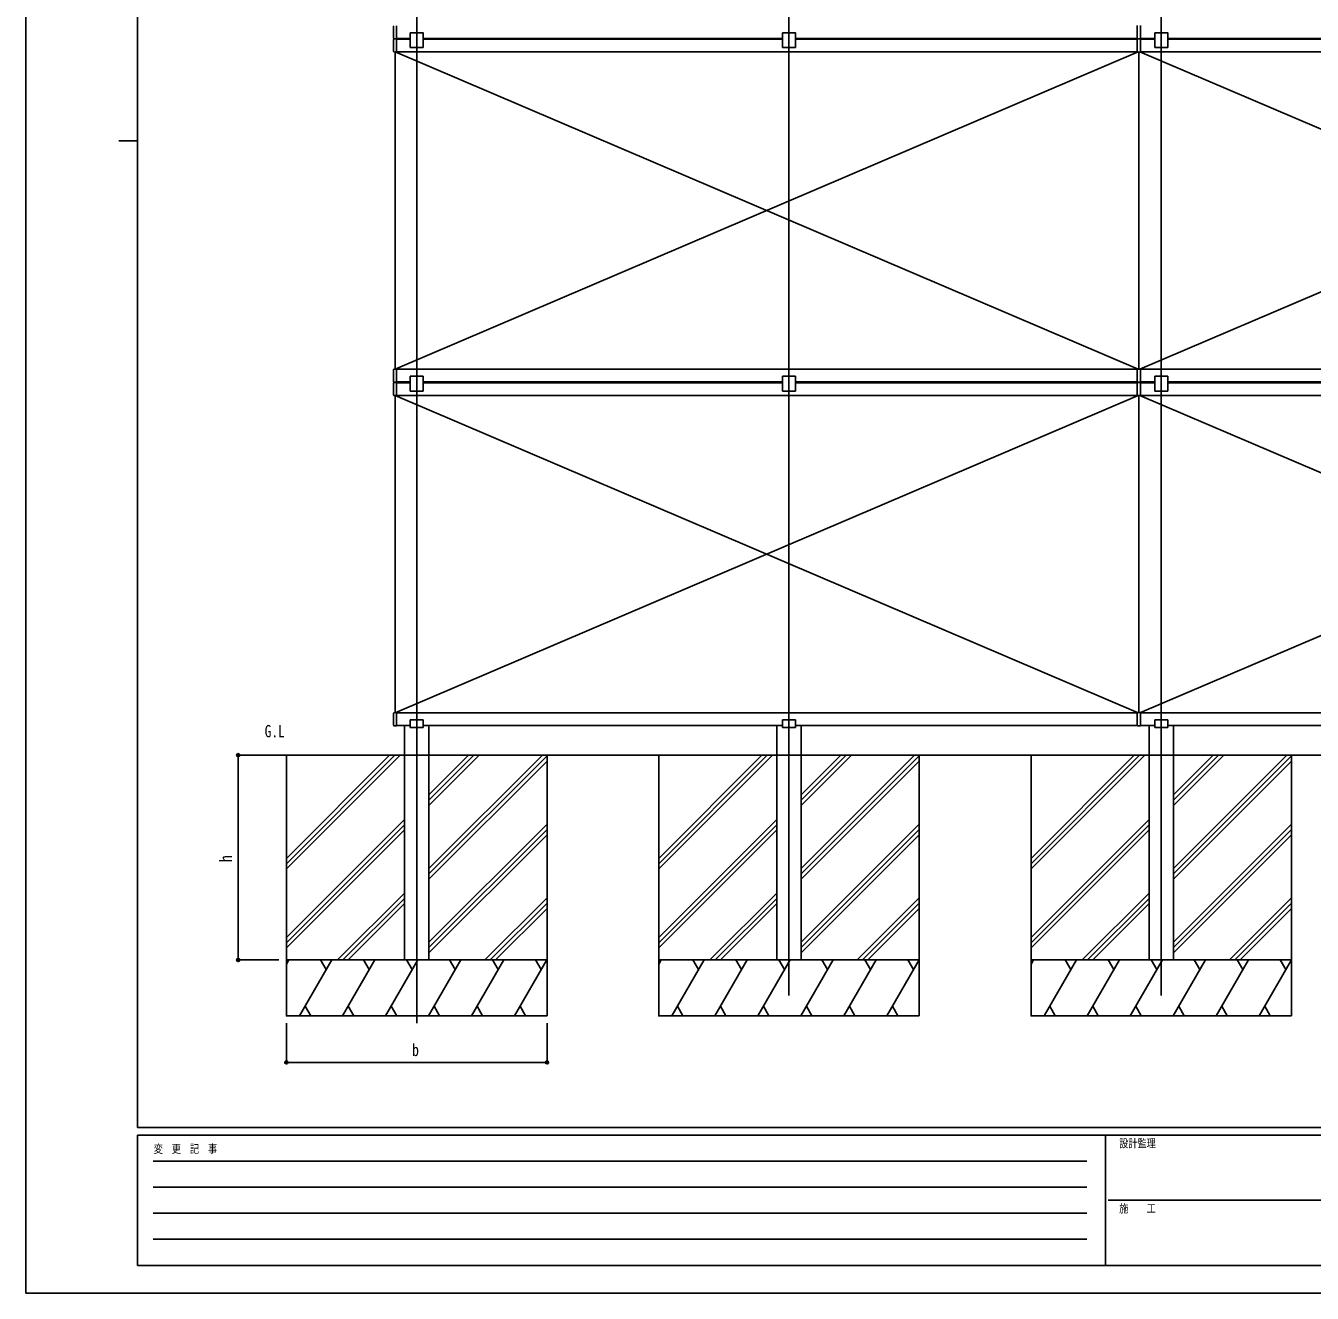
# Model space of a CAD drawing. Units: millimetres, scale not verified. Extents: x -4205 to 4205, y -2970 to 2970.
# Drawn here: x -4205 to -750, y -2970 to 434 of the extents above; entities that cross this region are included whole.
import ezdxf
from ezdxf.enums import TextEntityAlignment as Align

# ---------------------------------------------------------------- set-up
doc = ezdxf.new("R2010")
doc.units = ezdxf.units.MM
doc.header["$LTSCALE"] = 12
for name, color, linetype in [('0-2_USER1', 3, 'Continuous'), ('0-3_YKK_12', 2, 'Continuous'), ('0-4_YKK_A1', 4, 'Continuous'), ('0-5_YKK_D', 6, 'Continuous'), ('0-6_YKK_ZWAK', 7, 'Continuous')]:
    doc.layers.add(name, color=color, linetype=linetype)
doc.styles.add('ＭＳ ゴシック', font='')
doc.styles.get('ＭＳ ゴシック').set_extended_font_data('MS Gothic')

msp = doc.modelspace()

# ---------------------------------------------------------------- linework, layer by layer
at = {"layer": '0-3_YKK_12'}
for p, q in [((-3154.98, -2244.86), (-3154.98, 1356.79)), ((-2155.08, -2170.71), (-2155.08, 1363.33)), ((-1155.08, -2170.71), (-1155.08, 1363.33))]:
    msp.add_line(p, q, dxfattribs=at)
at = {"layer": '0-4_YKK_A1'}
for p, q in [((-3217.08, 400.23), (-3217.08, 432.87)), ((-3172.23, 415), (-3172.23, 375)), ((-2172.33, 415), (-2172.33, 375)), ((-1219.58, 434.1), (-1219.58, 433.3)), ((-1219.58, 433.3), (-1219.58, 400.06)), ((-1210.58, 434.1), (-1210.58, 433.3)), ((-1210.58, 433.3), (-1210.58, 400.06)), ((-1172.33, 415), (-1172.33, 375)), ((-3217.08, 397.27), (-3217.08, 364.63)), ((-3209.4, 398.82), (-3216.14, 399.23)), ((-3209.4, 398.68), (-3216.14, 398.27)), ((-3172.23, 400), (-3209.08, 400)), ((-3209.08, 397.5), (-3172.23, 397.5)), ((-2172.33, 400), (-3137.73, 400)), ((-3137.73, 397.5), (-2172.33, 397.5)), ((-1219.58, 400), (-2137.83, 400)), ((-2137.83, 397.5), (-1219.58, 397.5)), ((-1219.58, 400.06), (-1219.58, 399.26)), ((-1219.58, 397.44), (-1219.58, 398.24)), ((-1219.58, 364.2), (-1219.58, 397.44)), ((-1219.39, 399.06), (-1215.08, 398.8)), ((-1219.39, 398.44), (-1215.08, 398.7)), ((-1210.77, 399.06), (-1215.08, 398.8)), ((-1210.77, 398.44), (-1215.08, 398.7)), ((-1210.58, 400.06), (-1210.58, 399.26)), ((-1210.58, 400), (-1172.33, 400)), ((-1210.58, 397.44), (-1210.58, 398.24)), ((-1172.33, 397.5), (-1210.58, 397.5)), ((-1210.58, 364.2), (-1210.58, 397.44)), ((-1137.83, 400), (-172.33, 400)), ((-172.33, 397.5), (-1137.83, 397.5)), ((-3209.4, 363.22), (-3216.14, 363.63)), ((-1217.58, -488.5), (-3212.58, 363.5)), ((-3212.58, -488.5), (-1217.58, 363.5)), ((-3212.58, -488.42), (-3212.58, 363.41)), ((-1219.58, 363.5), (-3209.08, 363.5)), ((-3172.23, 375), (-3137.73, 375)), ((-2172.33, 375), (-2137.83, 375)), ((-1219.58, 363.4), (-1219.58, 364.2)), ((-1215.08, 363.2), (-1219.02, 363.2)), ((-1215.08, 363.2), (-1215.08, -488.2)), ((-1215.08, 363.2), (-1215.08, -488.2)), ((-1215.08, 363.2), (-1211.14, 363.2)), ((-1212.58, 363.5), (782.42, -488.5)), ((-1212.58, -488.5), (782.42, 363.5)), ((-1210.58, 363.4), (-1210.58, 364.2)), ((-1210.58, 363.5), (778.92, 363.5)), ((-1172.33, 375), (-1137.83, 375)), ((-3217.08, -522.27), (-3217.08, -489.63)), ((-3209.4, -488.22), (-3216.14, -488.63)), ((-1219.58, -488.5), (-3209.08, -488.5)), ((-3172.23, -507.5), (-3172.23, -547.5)), ((-2172.33, -507.5), (-2172.33, -547.5)), ((-1219.58, -488.4), (-1219.58, -489.2)), ((-1219.58, -489.2), (-1219.58, -522.44)), ((-1215.08, -488.2), (-1219.02, -488.2)), ((-1215.08, -488.2), (-1211.14, -488.2)), ((-1210.58, -488.4), (-1210.58, -489.2)), ((-1210.58, -488.5), (778.92, -488.5)), ((-1210.58, -489.2), (-1210.58, -522.44)), ((-1172.33, -507.5), (-1172.33, -547.5)), ((-3217.08, -525.23), (-3217.08, -557.87)), ((-3209.4, -523.68), (-3216.14, -523.27)), ((-3209.4, -523.82), (-3216.14, -524.23)), ((-3172.23, -522.5), (-3209.08, -522.5)), ((-3209.08, -525), (-3172.23, -525)), ((-3172.23, -547.5), (-3137.73, -547.5)), ((-2172.33, -522.5), (-3137.73, -522.5)), ((-3137.73, -525), (-2172.33, -525)), ((-2172.33, -547.5), (-2137.83, -547.5)), ((-1219.58, -522.5), (-2137.83, -522.5)), ((-2137.83, -525), (-1219.58, -525)), ((-1219.58, -522.44), (-1219.58, -523.24)), ((-1219.58, -525.06), (-1219.58, -524.26)), ((-1219.58, -558.3), (-1219.58, -525.06)), ((-1219.39, -523.44), (-1215.08, -523.7)), ((-1219.39, -524.06), (-1215.08, -523.8)), ((-1210.77, -523.44), (-1215.08, -523.7)), ((-1210.77, -524.06), (-1215.08, -523.8)), ((-1210.58, -522.44), (-1210.58, -523.24)), ((-1210.58, -522.5), (-1172.33, -522.5)), ((-1210.58, -525.06), (-1210.58, -524.26)), ((-1172.33, -525), (-1210.58, -525)), ((-1210.58, -558.3), (-1210.58, -525.06)), ((-1172.33, -547.5), (-1137.83, -547.5)), ((-1137.83, -522.5), (-172.33, -522.5)), ((-172.33, -525), (-1137.83, -525)), ((-3209.4, -559.28), (-3216.14, -558.87)), ((-1217.58, -1411), (-3212.58, -559)), ((-1217.58, -559), (-3212.58, -1411)), ((-3212.58, -1410.92), (-3212.58, -559.09)), ((-1219.58, -559), (-3209.08, -559)), ((-1219.58, -559.1), (-1219.58, -558.3)), ((-1215.08, -559.3), (-1219.02, -559.3)), ((-1215.08, -559.3), (-1215.08, -1410.7)), ((-1215.08, -559.3), (-1215.08, -1410.7)), ((-1215.08, -559.3), (-1211.14, -559.3)), ((-1212.58, -559), (782.42, -1411)), ((-1212.58, -1411), (782.42, -559)), ((-1210.58, -559.1), (-1210.58, -558.3)), ((-1210.58, -559), (778.92, -559)), ((-3217.08, -1444.77), (-3217.08, -1412.13)), ((-3209.4, -1410.72), (-3216.14, -1411.13)), ((-1219.58, -1411), (-3209.08, -1411)), ((-1219.58, -1410.9), (-1219.58, -1411.7)), ((-1219.58, -1411.7), (-1219.58, -1444.94)), ((-1215.08, -1410.7), (-1219.02, -1410.7)), ((-1215.08, -1410.7), (-1211.14, -1410.7)), ((-1210.58, -1410.9), (-1210.58, -1411.7)), ((-1210.58, -1411), (778.92, -1411)), ((-1210.58, -1411.7), (-1210.58, -1444.94)), ((-3209.4, -1446.18), (-3216.14, -1445.77)), ((-3172.28, -1445), (-3209.08, -1445)), ((-3187.98, -1525), (-3187.98, -1445)), ((-3172.28, -1430), (-3137.68, -1430)), ((-3172.28, -1430), (-3172.28, -1451)), ((-3172.28, -1451), (-3137.68, -1451)), ((-3137.68, -1451), (-3137.68, -1430)), ((-2172.38, -1445), (-3137.68, -1445)), ((-3121.98, -1525), (-3121.98, -1445)), ((-2188.08, -1525), (-2188.08, -1445)), ((-2172.38, -1430), (-2137.78, -1430)), ((-2172.38, -1430), (-2172.38, -1451)), ((-2172.38, -1451), (-2137.78, -1451)), ((-2137.78, -1451), (-2137.78, -1430)), ((-1219.58, -1445), (-2137.78, -1445)), ((-2122.08, -1525), (-2122.08, -1445)), ((-1219.58, -1444.94), (-1219.58, -1445.74)), ((-1219.39, -1445.94), (-1215.08, -1446.2)), ((-1210.77, -1445.94), (-1215.08, -1446.2)), ((-1210.58, -1444.94), (-1210.58, -1445.74)), ((-1210.58, -1445), (-1172.38, -1445)), ((-1188.08, -1525), (-1188.08, -1445)), ((-1172.38, -1430), (-1137.78, -1430)), ((-1172.38, -1430), (-1172.38, -1451)), ((-1172.38, -1451), (-1137.78, -1451)), ((-1137.78, -1451), (-1137.78, -1430)), ((-1137.78, -1445), (-172.38, -1445)), ((-1122.08, -1525), (-1122.08, -1445)), ((1185.65, -1525), (-3610.29, -1525)), ((-3504.98, -1830.63), (-3199.35, -1525)), ((-3504.98, -1816.49), (-3213.49, -1525)), ((-3504.98, -1802.35), (-3227.63, -1525)), ((-3187.98, -2075), (-3187.98, -1525)), ((-3121.98, -2075), (-3121.98, -1525)), ((-3121.98, -1659.76), (-2987.22, -1525)), ((-3121.98, -1645.62), (-3001.36, -1525)), ((-3121.98, -1631.48), (-3015.5, -1525)), ((-3121.98, -1829.47), (-2817.51, -1525)), ((-3121.98, -1843.61), (-2804.98, -1526.61)), ((-3121.98, -1857.75), (-2804.98, -1540.76)), ((-2505.08, -1830.63), (-2199.45, -1525)), ((-2505.08, -1816.49), (-2213.59, -1525)), ((-2505.08, -1802.35), (-2227.73, -1525)), ((-2188.08, -2075), (-2188.08, -1525)), ((-2122.08, -2075), (-2122.08, -1525)), ((-2122.08, -1659.76), (-1987.32, -1525)), ((-2122.08, -1645.62), (-2001.46, -1525)), ((-2122.08, -1631.48), (-2015.6, -1525)), ((-2122.08, -1829.47), (-1817.61, -1525)), ((-2122.08, -1843.61), (-1805.08, -1526.61)), ((-2122.08, -1857.75), (-1805.08, -1540.76)), ((-1505.08, -1830.63), (-1199.45, -1525)), ((-1505.08, -1816.49), (-1213.59, -1525)), ((-1505.08, -1802.35), (-1227.73, -1525)), ((-1188.08, -2075), (-1188.08, -1525)), ((-1122.08, -2075), (-1122.08, -1525)), ((-1122.08, -1659.76), (-987.32, -1525)), ((-1122.08, -1645.62), (-1001.46, -1525)), ((-1122.08, -1631.48), (-1015.6, -1525)), ((-1122.08, -1829.47), (-817.61, -1525)), ((-1122.08, -1843.61), (-805.08, -1526.61)), ((-1122.08, -1857.75), (-805.08, -1540.76)), ((-3504.98, -2014.48), (-3187.98, -1697.48)), ((-3504.98, -2028.62), (-3187.98, -1711.62)), ((-3504.98, -2042.76), (-3187.98, -1725.76)), ((-3121.98, -2027.46), (-2804.98, -1710.46)), ((-3121.98, -2041.6), (-2804.98, -1724.6)), ((-2505.08, -2014.48), (-2188.08, -1697.48)), ((-2505.08, -2028.62), (-2188.08, -1711.62)), ((-2505.08, -2042.76), (-2188.08, -1725.76)), ((-2122.08, -2027.46), (-1805.08, -1710.46)), ((-2122.08, -2041.6), (-1805.08, -1724.6)), ((-1505.08, -2014.48), (-1188.08, -1697.48)), ((-1505.08, -2028.62), (-1188.08, -1711.62)), ((-1505.08, -2042.76), (-1188.08, -1725.76)), ((-1122.08, -2027.46), (-805.08, -1710.46)), ((-1122.08, -2041.6), (-805.08, -1724.6)), ((-3121.98, -2055.74), (-2804.98, -1738.74)), ((-2122.08, -2055.74), (-1805.08, -1738.74)), ((-1122.08, -2055.74), (-805.08, -1738.74)), ((-3367.51, -2075), (-3187.98, -1895.47)), ((-2367.61, -2075), (-2188.08, -1895.47)), ((-1367.61, -2075), (-1188.08, -1895.47)), ((-3353.37, -2075), (-3187.98, -1909.61)), ((-3339.23, -2075), (-3187.98, -1923.75)), ((-2971.53, -2075), (-2804.98, -1908.45)), ((-2957.39, -2075), (-2804.98, -1922.59)), ((-2353.47, -2075), (-2188.08, -1909.61)), ((-2339.33, -2075), (-2188.08, -1923.75)), ((-1971.63, -2075), (-1805.08, -1908.45)), ((-1957.49, -2075), (-1805.08, -1922.59)), ((-1353.47, -2075), (-1188.08, -1909.61)), ((-1339.33, -2075), (-1188.08, -1923.75)), ((-971.63, -2075), (-805.08, -1908.45)), ((-957.49, -2075), (-805.08, -1922.59)), ((-2943.25, -2075), (-2804.98, -1936.73)), ((-1943.35, -2075), (-1805.08, -1936.73)), ((-943.35, -2075), (-805.08, -1936.73)), ((-3504.98, -2075), (-2804.98, -2075)), ((-3504.98, -2086.13), (-3498.56, -2075)), ((-3469.69, -2225), (-3383.09, -2075)), ((-3398.09, -2100.98), (-3413.09, -2075)), ((-3354.22, -2225), (-3267.62, -2075)), ((-3282.62, -2100.98), (-3297.62, -2075)), ((-3238.75, -2225), (-3152.15, -2075)), ((-3167.15, -2100.98), (-3182.15, -2075)), ((-3155.38, -2075), (-3154.98, -2074.6)), ((-3123.28, -2225), (-3036.68, -2075)), ((-3051.68, -2100.98), (-3066.68, -2075)), ((-3007.81, -2225), (-2921.21, -2075)), ((-2936.21, -2100.98), (-2951.21, -2075)), ((-2892.34, -2225), (-2805.74, -2075)), ((-2820.74, -2100.98), (-2835.74, -2075)), ((-2505.08, -2075), (-1805.08, -2075)), ((-2505.08, -2086.13), (-2498.66, -2075)), ((-2469.79, -2225), (-2383.19, -2075)), ((-2398.19, -2100.98), (-2413.19, -2075)), ((-2354.32, -2225), (-2267.72, -2075)), ((-2282.72, -2100.98), (-2297.72, -2075)), ((-2238.85, -2225), (-2152.25, -2075)), ((-2167.25, -2100.98), (-2182.25, -2075)), ((-2155.48, -2075), (-2155.08, -2074.6)), ((-2123.38, -2225), (-2036.78, -2075)), ((-2051.78, -2100.98), (-2066.78, -2075)), ((-2007.91, -2225), (-1921.31, -2075)), ((-1936.31, -2100.98), (-1951.31, -2075)), ((-1892.44, -2225), (-1805.84, -2075)), ((-1820.84, -2100.98), (-1835.84, -2075)), ((-1505.08, -2075), (-805.08, -2075)), ((-1505.08, -2086.13), (-1498.66, -2075)), ((-1469.79, -2225), (-1383.19, -2075)), ((-1398.19, -2100.98), (-1413.19, -2075)), ((-1354.32, -2225), (-1267.72, -2075)), ((-1282.72, -2100.98), (-1297.72, -2075)), ((-1238.85, -2225), (-1152.25, -2075)), ((-1167.25, -2100.98), (-1182.25, -2075)), ((-1155.48, -2075), (-1155.08, -2074.6)), ((-1123.38, -2225), (-1036.78, -2075)), ((-1051.78, -2100.98), (-1066.78, -2075)), ((-1007.91, -2225), (-921.31, -2075)), ((-936.31, -2100.98), (-951.31, -2075)), ((-892.44, -2225), (-805.84, -2075)), ((-820.84, -2100.98), (-835.84, -2075)), ((-3454.69, -2199.02), (-3439.69, -2225)), ((-3339.22, -2199.02), (-3324.22, -2225)), ((-3223.75, -2199.02), (-3208.75, -2225)), ((-3108.28, -2199.02), (-3093.28, -2225)), ((-2992.81, -2199.02), (-2977.81, -2225)), ((-2877.34, -2199.02), (-2862.34, -2225)), ((-2454.79, -2199.02), (-2439.79, -2225)), ((-2339.32, -2199.02), (-2324.32, -2225)), ((-2223.85, -2199.02), (-2208.85, -2225)), ((-2108.38, -2199.02), (-2093.38, -2225)), ((-1992.91, -2199.02), (-1977.91, -2225)), ((-1877.44, -2199.02), (-1862.44, -2225)), ((-1454.79, -2199.02), (-1439.79, -2225)), ((-1339.32, -2199.02), (-1324.32, -2225)), ((-1223.85, -2199.02), (-1208.85, -2225)), ((-1108.38, -2199.02), (-1093.38, -2225)), ((-992.91, -2199.02), (-977.91, -2225)), ((-877.44, -2199.02), (-862.44, -2225))]:
    msp.add_line(p, q, dxfattribs=at)
for points in [[(-3209.08, 433.98), (-3209.08, 433.3), (-3209.08, 399.8), (-3209.08, 399.12)], [(-3137.73, 375), (-3137.73, 415), (-3172.23, 415)], [(-2137.83, 375), (-2137.83, 415), (-2172.33, 415)], [(-1137.83, 375), (-1137.83, 415), (-1172.33, 415)], [(-3209.08, 363.52), (-3209.08, 364.2), (-3209.08, 397.7), (-3209.08, 398.38)], [(-3209.08, -488.52), (-3209.08, -489.2), (-3209.08, -522.7), (-3209.08, -523.38)], [(-3137.73, -547.5), (-3137.73, -507.5), (-3172.23, -507.5)], [(-2137.83, -547.5), (-2137.83, -507.5), (-2172.33, -507.5)], [(-1137.83, -547.5), (-1137.83, -507.5), (-1172.33, -507.5)], [(-3209.08, -558.98), (-3209.08, -558.3), (-3209.08, -524.8), (-3209.08, -524.12)], [(-3209.08, -1411.02), (-3209.08, -1411.7), (-3209.08, -1445.2), (-3209.08, -1445.88)]]:
    msp.add_lwpolyline(points, dxfattribs=at)
for points in [[(-2804.98, -2225), (-2804.98, -1525), (-3504.98, -1525), (-3504.98, -2225)], [(-1805.08, -2225), (-1805.08, -1525), (-2505.08, -1525), (-2505.08, -2225)], [(-805.08, -2225), (-805.08, -1525), (-1505.08, -1525), (-1505.08, -2225)]]:
    msp.add_lwpolyline(points, close=True, dxfattribs=at)
for centre, radius, start, end in [((-3216.08, 432.87), 1, 93.5, 180), ((-3216.08, 400.23), 1, 180, 266.5), ((-3216.08, 397.27), 1, 93.5, 180), ((-3209.38, 399.12), 0.3, 266.5, 0), ((-3209.38, 398.38), 0.3, 0, 93.5), ((-1219.38, 399.26), 0.2, 180, 266.5), ((-1219.38, 398.24), 0.2, 93.5, 180), ((-1210.78, 399.26), 0.2, 273.5, 0), ((-1210.78, 398.24), 0.2, 0, 86.5), ((-3216.08, 364.63), 1, 180, 266.5), ((-3209.38, 363.52), 0.3, 266.5, 0), ((-1219.38, 363.4), 0.202, 179.93968, 269.38321), ((-1210.78, 363.4), 0.202, 270.61679, 0.06032), ((-3216.08, -489.63), 1, 93.5, 180), ((-3209.38, -488.52), 0.3, 0, 93.5), ((-1219.38, -488.4), 0.202, 90.61679, 180.06032), ((-1210.78, -488.4), 0.202, 359.93968, 89.38321), ((-3216.08, -522.27), 1, 180, 266.5), ((-3216.08, -525.23), 1, 93.5, 180), ((-3209.38, -523.38), 0.3, 266.5, 0), ((-3209.38, -524.12), 0.3, 0, 93.5), ((-1219.38, -523.24), 0.2, 180, 266.5), ((-1219.38, -524.26), 0.2, 93.5, 180), ((-1210.78, -523.24), 0.2, 273.5, 0), ((-1210.78, -524.26), 0.2, 0, 86.5), ((-3216.08, -557.87), 1, 180, 266.5), ((-3209.38, -558.98), 0.3, 266.5, 0), ((-1219.38, -559.1), 0.202, 179.93968, 269.38321), ((-1210.78, -559.1), 0.202, 270.61679, 0.06032), ((-3216.08, -1412.13), 1, 93.5, 180), ((-3209.38, -1411.02), 0.3, 0, 93.5), ((-1219.38, -1410.9), 0.202, 90.61679, 180.06032), ((-1210.78, -1410.9), 0.202, 359.93968, 89.38321), ((-3216.08, -1444.77), 1, 180, 266.5), ((-3209.38, -1445.88), 0.3, 266.5, 0), ((-1219.38, -1445.74), 0.2, 180, 266.5), ((-1210.78, -1445.74), 0.2, 273.5, 0)]:
    msp.add_arc(centre, radius, start, end, dxfattribs=at)
for centre, start_param, end_param in [((-1219.02, 364.2), 4.6587856, 4.712389), ((-1211.14, 364.2), 4.712389, 4.7659923), ((-1219.02, -489.2), 1.5707963, 1.6243997), ((-1211.14, -489.2), 1.517193, 1.5707963), ((-1219.02, -558.3), 4.6587856, 4.712389), ((-1211.14, -558.3), 4.712389, 4.7659923), ((-1219.02, -1411.7), 1.5707963, 1.6243997), ((-1211.14, -1411.7), 1.517193, 1.5707963)]:
    msp.add_ellipse(centre, major_axis=(6.74, 0), ratio=0.148374, start_param=start_param, end_param=end_param, dxfattribs=at)
at = {"layer": '0-5_YKK_D'}
for p, q in [((-3524.98, -1525), (-3635.49, -1525)), ((-3634.49, -1525), (-3634.49, -2075)), ((-3524.98, -2075), (-3635.49, -2075)), ((-3504.98, -2245), (-3504.98, -2351)), ((-2804.98, -2245), (-2804.98, -2351)), ((-2804.98, -2350), (-3504.98, -2350))]:
    msp.add_line(p, q, dxfattribs=at)
for centre in [(-3634.49, -1525), (-3634.49, -2075), (-3504.98, -2350), (-2804.98, -2350)]:
    msp.add_circle(centre, 4.25, dxfattribs=at)
at = {"layer": '0-6_YKK_ZWAK'}
for p, q in [((-3904.98, -2525), (-3904.98, 2775)), ((-3954.98, 125), (-3904.98, 125)), ((3895.02, -2525), (-3904.98, -2525)), ((-1304.98, -2545), (-3904.98, -2545)), ((-3904.98, -2895), (-3904.98, -2545)), ((-1304.98, -2545), (-1304.98, -2895)), ((-4.98, -2545), (-1304.98, -2545)), ((-3862.48, -2615), (-1354.98, -2615)), ((-3862.48, -2685), (-1354.98, -2685)), ((-1297.48, -2720), (-4.98, -2720)), ((-3862.48, -2755), (-1354.98, -2755)), ((-3862.48, -2825), (-1354.98, -2825)), ((-3904.98, -2895), (-1304.98, -2895)), ((-1304.98, -2895), (-4.98, -2895))]:
    msp.add_line(p, q, dxfattribs=at)
msp.add_lwpolyline([(-4205, -2970), (4205, -2970), (4205, 2970), (-4205, 2970)], close=True, dxfattribs=at)

# ---------------------------------------------------------------- texts
at = {"layer": '0-2_USER1', "style": 'ＭＳ ゴシック', "width": 0.8}
msp.add_text('G.L', height=32.99, dxfattribs=at).set_placement((-3563.27, -1486.8), align=Align.BOTTOM_LEFT)
at = {"layer": '0-5_YKK_D', "style": 'ＭＳ ゴシック', "width": 0.8}
msp.add_text('h', height=32.99, rotation=90, dxfattribs=at).set_placement((-3641.49, -1812), align=Align.BOTTOM_LEFT)
msp.add_text('b', height=32.99, dxfattribs=at).set_placement((-3166.98, -2343), align=Align.BOTTOM_LEFT)
at = {"layer": '0-6_YKK_ZWAK', "style": 'ＭＳ ゴシック', "width": 0.8}
for s, p in [('設計監理', (-1268.31, -2585)), ('変  更  記  事', (-3861.31, -2600)), ('施\u3000\u3000工', (-1268.31, -2760))]:
    msp.add_text(s, height=21.99, dxfattribs=at).set_placement(p, align=Align.BOTTOM_LEFT)

doc.saveas('drawing.dxf')
